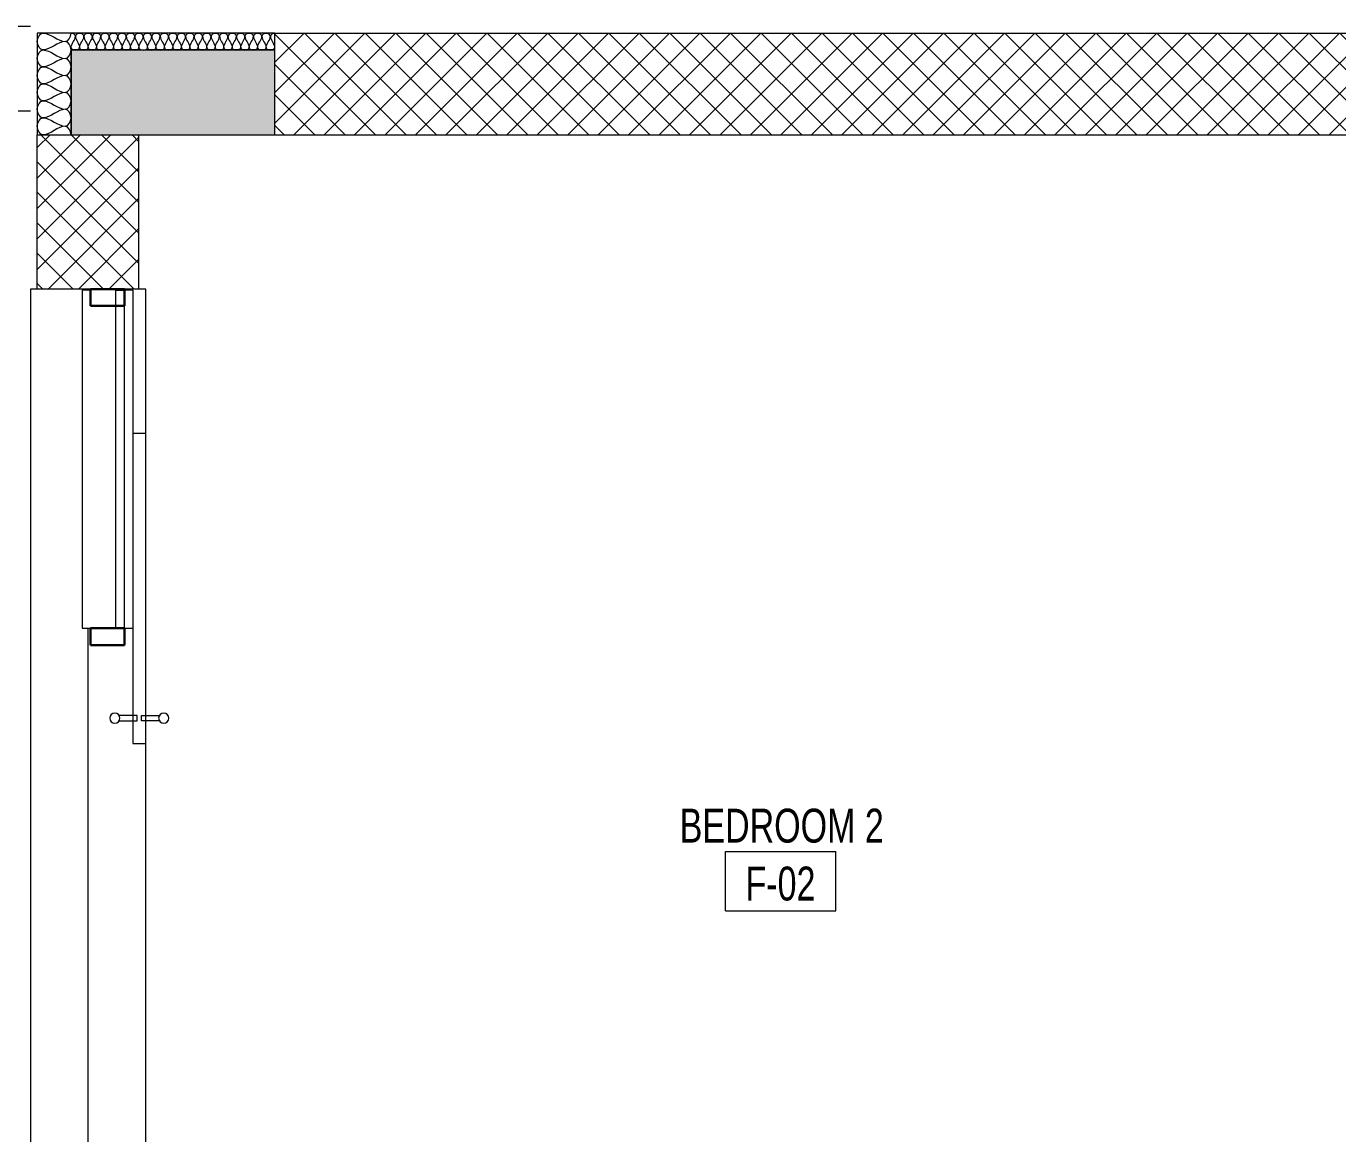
# Model space of a CAD drawing. Header units: millimetres. Extents: x -18512 to 101824, y -95768 to 52898.
# Drawn here: x 55536 to 59404, y -79419 to -76152 of the extents above; entities that cross this region are included whole.
import ezdxf

# ---------------------------------------------------------------- set-up
doc = ezdxf.new("R2010")
doc.units = ezdxf.units.MM
doc.header["$LTSCALE"] = 25
for name, color, linetype, lineweight in [('A-AREA-IDEN', 2, 'Continuous', 9), ('A-DETL-INSL', 8, 'Continuous', 9), ('A-DOOR', 31, 'Continuous', 18), ('A-FLOR-OTLN', 6, 'Continuous', 18), ('A-GLAZ', 6, 'Continuous', 9), ('A-GLAZ-CWMG', 51, 'Continuous', 9), ('I-WALL', 2, 'Continuous', 9), ('S-COLS', 6, 'Continuous', 9)]:
    doc.layers.add(name, color=color, linetype=linetype, lineweight=lineweight)
doc.layers.add('AR WALL HATCH', color=8, linetype='Continuous')
doc.styles.add('Arial Narrow_4', font='fi_9001f.ttf', dxfattribs={"width": 0.75, "height": 147.492401})
pattern_1 = [(45, (59229.075, -128347.31), (-44.90128, 44.90128), []), (135, (59229.075, -128347.31), (-44.90128, -44.90128), [])]

# ---------------------------------------------------------------- blocks, each defined once
blk = doc.blocks.new('Q  CurtainWall sliding door - GD03-8419541-FIRST FLOOR PLAN')
at = {"layer": 'A-DOOR'}
for p, q in [((276.7, 153.3), (276.7, 100)), ((292.7, 100), (292.7, 153.3)), ((209.7, 75), (209.7, 113)), ((209.7, 113), (1124.1, 113)), ((276.7, 100), (292.7, 100)), ((276.7, 34.7), (276.7, 88)), ((276.7, 88), (292.7, 88)), ((292.7, 88), (292.7, 34.7)), ((1124.1, 113), (1124.1, 75)), ((1124.1, 75), (209.7, 75))]:
    blk.add_line(p, q, dxfattribs=at)
for centre in [(284.7, 166), (284.7, 22)]:
    blk.add_circle(centre, 15, dxfattribs=at)
blk = doc.blocks.new('System Panel - Glazed-8419542-FIRST FLOOR PLAN')
at = {"layer": 'A-GLAZ', "lineweight": 18}
for p, q in [((498.5, 49.5), (-498.5, 49.5)), ((-498.5, 49.5), (-498.5, 24.5)), ((498.5, 24.5), (498.5, 49.5)), ((-498.5, 24.5), (498.5, 24.5))]:
    blk.add_line(p, q, dxfattribs=at)
blk = doc.blocks.new('Rectangular Mullion - 50 x 150mm-8419545-FIRST FLOOR PLAN')
at = {"layer": 'A-GLAZ-CWMG'}
for p, q in [((-3528.9, -22334.3), (-3503.9, -22334.3)), ((-3528.9, -23331.3), (-3528.9, -22334.3)), ((-3403.9, -22334.3), (-3378.9, -22334.3)), ((-3378.9, -23331.3), (-3378.9, -22334.3)), ((-3503.9, -23331.3), (-3528.9, -23331.3)), ((-3378.9, -23331.3), (-3403.9, -23331.3))]:
    blk.add_line(p, q, dxfattribs=at)
blk = doc.blocks.new('Rectangular Mullion - 50 x 100mm-8828632-FIRST FLOOR PLAN')
at = {"layer": 'A-GLAZ-CWMG', "lineweight": 30}
for p, q in [((-50, 50), (0, 50)), ((-50, -50), (-50, 50)), ((0, 50), (0, -50)), ((0, -50), (-50, -50))]:
    blk.add_line(p, q, dxfattribs=at)
blk = doc.blocks.new('Rectangular Mullion - 50 x 100mm-5950993-FIRST FLOOR PLAN')
at = {"layer": 'A-GLAZ-CWMG', "lineweight": 30}
for p, q in [((-25, 50), (25, 50)), ((-25, -50), (-25, 50)), ((25, 50), (25, -50)), ((25, -50), (-25, -50))]:
    blk.add_line(p, q, dxfattribs=at)
blk = doc.blocks.new('M_NAGA Room Tag - Room Tag-1756429-FIRST FLOOR PLAN')
at = {"layer": 'A-AREA-IDEN'}
for p, q in [((-3.25, 1.75), (-3.25, -1.75)), ((-3.25, 1.75), (3.25, 1.75)), ((3.25, 1.75), (3.25, -1.75)), ((-3.25, -1.75), (3.25, -1.75))]:
    blk.add_line(p, q, dxfattribs=at)

msp = doc.modelspace()

# ---------------------------------------------------------------- hatches: boundary and pattern name
at = {"layer": 'AR WALL HATCH', "lineweight": 5}
h = msp.add_hatch(dxfattribs=at)
h.set_pattern_fill('ANSI37', color=256, scale=20, style=0)
h.set_pattern_definition(pattern_1)
h.paths.add_polyline_path([(59508.1, -76172.4), (59508.1, -76208.7), (59508.1, -76222.4), (59508.1, -76472.4), (56268.1, -76472.4), (56268.1, -76222.4), (56268.1, -76202.4), (56268.1, -76172.4), (59505.4, -76172.4)])
h = msp.add_hatch(dxfattribs=at)
h.set_pattern_fill('ANSI37', color=256, scale=20, style=0)
h.set_pattern_definition(pattern_1)
h.paths.add_polyline_path([(55568.1, -81027.4), (55868.1, -81027.4), (55868.1, -81487.4), (55568.1, -81487.4), (55568.1, -81303.8)], flags=0)
h.paths.add_polyline_path([(55568.1, -76472.4), (55868.1, -76472.4), (55868.1, -76927.4), (55568.1, -76927.4)])
at = {"layer": 'S-COLS', "lineweight": 5}
msp.add_hatch(color=252, dxfattribs=at).paths.add_polyline_path([(55736.2, -76222.4), (56268.1, -76222.4), (56268.1, -76472.4), (55668.1, -76472.4), (55668.1, -76222.4)], flags=0)

# ---------------------------------------------------------------- linework, layer by layer
at = {"layer": 'A-DETL-INSL', "color": 1}
msp.add_lwpolyline([(56268.1, -76172.4), (55568.1, -76172.4), (55568.1, -76472.4)], dxfattribs=at)
at = {"layer": 'A-DETL-INSL'}
for points in [[(55584.8, -76222.4), (55577, -76222.4), (55559.3, -76197.4), (55577, -76172.4), (55584.8, -76172.4)], [(55584.8, -76172.4), (55607.7, -76172.4), (55628.6, -76197.4), (55651.5, -76197.4)], [(55651.5, -76197.4), (55659.3, -76197.4), (55668.1, -76184.1), (55668.1, -76172.4)], [(55680.6, -76181.9), (55680.6, -76177.9), (55674, -76173.5), (55668.1, -76173.5)], [(55668.1, -76215.2), (55668.1, -76203.8), (55680.6, -76193.3), (55680.6, -76181.9)], [(55705.6, -76181.9), (55705.6, -76177.9), (55693.1, -76169.1), (55680.6, -76177.9), (55680.6, -76181.9)], [(55680.6, -76181.9), (55680.6, -76193.3), (55693.1, -76203.8), (55693.1, -76215.2)], [(55693.1, -76215.2), (55693.1, -76203.8), (55705.6, -76193.3), (55705.6, -76181.9)], [(55730.6, -76181.9), (55730.6, -76177.9), (55718.1, -76169.1), (55705.6, -76177.9), (55705.6, -76181.9)], [(55705.6, -76181.9), (55705.6, -76193.3), (55718.1, -76203.8), (55718.1, -76215.2)], [(55718.1, -76215.2), (55718.1, -76203.8), (55730.6, -76193.3), (55730.6, -76181.9)], [(55755.6, -76181.9), (55755.6, -76177.9), (55743.1, -76169.1), (55730.6, -76177.9), (55730.6, -76181.9)], [(55730.6, -76181.9), (55730.6, -76193.3), (55743.1, -76203.8), (55743.1, -76215.2)], [(55743.1, -76215.2), (55743.1, -76203.8), (55755.6, -76193.3), (55755.6, -76181.9)], [(55780.6, -76181.9), (55780.6, -76177.9), (55768.1, -76169.1), (55755.6, -76177.9), (55755.6, -76181.9)], [(55755.6, -76181.9), (55755.6, -76193.3), (55768.1, -76203.8), (55768.1, -76215.2)], [(55768.1, -76215.2), (55768.1, -76203.8), (55780.6, -76193.3), (55780.6, -76181.9)], [(55805.6, -76181.9), (55805.6, -76177.9), (55793.1, -76169.1), (55780.6, -76177.9), (55780.6, -76181.9)], [(55780.6, -76181.9), (55780.6, -76193.3), (55793.1, -76203.8), (55793.1, -76215.2)], [(55793.1, -76215.2), (55793.1, -76203.8), (55805.6, -76193.3), (55805.6, -76181.9)], [(55830.6, -76181.9), (55830.6, -76177.9), (55818.1, -76169.1), (55805.6, -76177.9), (55805.6, -76181.9)], [(55805.6, -76181.9), (55805.6, -76193.3), (55818.1, -76203.8), (55818.1, -76215.2)], [(55818.1, -76215.2), (55818.1, -76203.8), (55830.6, -76193.3), (55830.6, -76181.9)], [(55855.6, -76181.9), (55855.6, -76177.9), (55843.1, -76169.1), (55830.6, -76177.9), (55830.6, -76181.9)], [(55830.6, -76181.9), (55830.6, -76193.3), (55843.1, -76203.8), (55843.1, -76215.2)], [(55843.1, -76215.2), (55843.1, -76203.8), (55855.6, -76193.3), (55855.6, -76181.9)], [(55880.6, -76181.9), (55880.6, -76177.9), (55868.1, -76169.1), (55855.6, -76177.9), (55855.6, -76181.9)], [(55855.6, -76181.9), (55855.6, -76193.3), (55868.1, -76203.8), (55868.1, -76215.2)], [(55868.1, -76215.2), (55868.1, -76203.8), (55880.6, -76193.3), (55880.6, -76181.9)], [(55905.6, -76181.9), (55905.6, -76177.9), (55893.1, -76169.1), (55880.6, -76177.9), (55880.6, -76181.9)], [(55880.6, -76181.9), (55880.6, -76193.3), (55893.1, -76203.8), (55893.1, -76215.2)], [(55893.1, -76215.2), (55893.1, -76203.8), (55905.6, -76193.3), (55905.6, -76181.9)], [(55930.6, -76181.9), (55930.6, -76177.9), (55918.1, -76169.1), (55905.6, -76177.9), (55905.6, -76181.9)], [(55905.6, -76181.9), (55905.6, -76193.3), (55918.1, -76203.8), (55918.1, -76215.2)], [(55918.1, -76215.2), (55918.1, -76203.8), (55930.6, -76193.3), (55930.6, -76181.9)], [(55955.6, -76181.9), (55955.6, -76177.9), (55943.1, -76169.1), (55930.6, -76177.9), (55930.6, -76181.9)], [(55930.6, -76181.9), (55930.6, -76193.3), (55943.1, -76203.8), (55943.1, -76215.2)], [(55943.1, -76215.2), (55943.1, -76203.8), (55955.6, -76193.3), (55955.6, -76181.9)], [(55980.6, -76181.9), (55980.6, -76177.9), (55968.1, -76169.1), (55955.6, -76177.9), (55955.6, -76181.9)], [(55955.6, -76181.9), (55955.6, -76193.3), (55968.1, -76203.8), (55968.1, -76215.2)], [(55968.1, -76215.2), (55968.1, -76203.8), (55980.6, -76193.3), (55980.6, -76181.9)], [(56005.6, -76181.9), (56005.6, -76177.9), (55993.1, -76169.1), (55980.6, -76177.9), (55980.6, -76181.9)], [(55980.6, -76181.9), (55980.6, -76193.3), (55993.1, -76203.8), (55993.1, -76215.2)], [(55993.1, -76215.2), (55993.1, -76203.8), (56005.6, -76193.3), (56005.6, -76181.9)], [(56030.6, -76181.9), (56030.6, -76177.9), (56018.1, -76169.1), (56005.6, -76177.9), (56005.6, -76181.9)], [(56005.6, -76181.9), (56005.6, -76193.3), (56018.1, -76203.8), (56018.1, -76215.2)], [(56018.1, -76215.2), (56018.1, -76203.8), (56030.6, -76193.3), (56030.6, -76181.9)], [(56055.6, -76181.9), (56055.6, -76177.9), (56043.1, -76169.1), (56030.6, -76177.9), (56030.6, -76181.9)], [(56030.6, -76181.9), (56030.6, -76193.3), (56043.1, -76203.8), (56043.1, -76215.2)], [(56043.1, -76215.2), (56043.1, -76203.8), (56055.6, -76193.3), (56055.6, -76181.9)], [(56080.6, -76181.9), (56080.6, -76177.9), (56068.1, -76169.1), (56055.6, -76177.9), (56055.6, -76181.9)], [(56055.6, -76181.9), (56055.6, -76193.3), (56068.1, -76203.8), (56068.1, -76215.2)], [(56068.1, -76215.2), (56068.1, -76203.8), (56080.6, -76193.3), (56080.6, -76181.9)], [(56105.6, -76181.9), (56105.6, -76177.9), (56093.1, -76169.1), (56080.6, -76177.9), (56080.6, -76181.9)], [(56080.6, -76181.9), (56080.6, -76193.3), (56093.1, -76203.8), (56093.1, -76215.2)], [(56093.1, -76215.2), (56093.1, -76203.8), (56105.6, -76193.3), (56105.6, -76181.9)], [(56130.6, -76181.9), (56130.6, -76177.9), (56118.1, -76169.1), (56105.6, -76177.9), (56105.6, -76181.9)], [(56105.6, -76181.9), (56105.6, -76193.3), (56118.1, -76203.8), (56118.1, -76215.2)], [(56118.1, -76215.2), (56118.1, -76203.8), (56130.6, -76193.3), (56130.6, -76181.9)], [(56155.6, -76181.9), (56155.6, -76177.9), (56143.1, -76169.1), (56130.6, -76177.9), (56130.6, -76181.9)], [(56130.6, -76181.9), (56130.6, -76193.3), (56143.1, -76203.8), (56143.1, -76215.2)], [(56143.1, -76215.2), (56143.1, -76203.8), (56155.6, -76193.3), (56155.6, -76181.9)], [(56180.6, -76181.9), (56180.6, -76177.9), (56168.1, -76169.1), (56155.6, -76177.9), (56155.6, -76181.9)], [(56155.6, -76181.9), (56155.6, -76193.3), (56168.1, -76203.8), (56168.1, -76215.2)], [(56168.1, -76215.2), (56168.1, -76203.8), (56180.6, -76193.3), (56180.6, -76181.9)], [(56205.6, -76181.9), (56205.6, -76177.9), (56193.1, -76169.1), (56180.6, -76177.9), (56180.6, -76181.9)], [(56180.6, -76181.9), (56180.6, -76193.3), (56193.1, -76203.8), (56193.1, -76215.2)], [(56193.1, -76215.2), (56193.1, -76203.8), (56205.6, -76193.3), (56205.6, -76181.9)], [(56230.6, -76181.9), (56230.6, -76177.9), (56218.1, -76169.1), (56205.6, -76177.9), (56205.6, -76181.9)], [(56205.6, -76181.9), (56205.6, -76193.3), (56218.1, -76203.8), (56218.1, -76215.2)], [(56218.1, -76215.2), (56218.1, -76203.8), (56230.6, -76193.3), (56230.6, -76181.9)], [(56255.6, -76181.9), (56255.6, -76177.9), (56243.1, -76169.1), (56230.6, -76177.9), (56230.6, -76181.9)], [(56230.6, -76181.9), (56230.6, -76193.3), (56243.1, -76203.8), (56243.1, -76215.2)], [(56243.1, -76215.2), (56243.1, -76203.8), (56255.6, -76193.3), (56255.6, -76181.9)], [(56268.1, -76173.5), (56262.3, -76173.5), (56255.6, -76177.9), (56255.6, -76181.9)], [(56255.6, -76181.9), (56255.6, -76193.3), (56268.1, -76203.8), (56268.1, -76215.2)], [(55584.8, -76272.4), (55577, -76272.4), (55559.3, -76247.4), (55577, -76222.4), (55584.8, -76222.4)], [(55651.5, -76197.4), (55628.6, -76197.4), (55607.7, -76222.4), (55584.8, -76222.4)], [(55584.8, -76222.4), (55607.7, -76222.4), (55628.6, -76247.4), (55651.5, -76247.4)], [(55651.5, -76247.4), (55659.3, -76247.4), (55677, -76222.4), (55659.3, -76197.4), (55651.5, -76197.4)], [(55693.1, -76215.2), (55693.1, -76219.1), (55680.6, -76227.9), (55668.1, -76219.1), (55668.1, -76215.2)], [(55718.1, -76215.2), (55718.1, -76219.1), (55705.6, -76227.9), (55693.1, -76219.1), (55693.1, -76215.2)], [(55743.1, -76215.2), (55743.1, -76219.1), (55730.6, -76227.9), (55718.1, -76219.1), (55718.1, -76215.2)], [(55768.1, -76215.2), (55768.1, -76219.1), (55755.6, -76227.9), (55743.1, -76219.1), (55743.1, -76215.2)], [(55793.1, -76215.2), (55793.1, -76219.1), (55780.6, -76227.9), (55768.1, -76219.1), (55768.1, -76215.2)], [(55818.1, -76215.2), (55818.1, -76219.1), (55805.6, -76227.9), (55793.1, -76219.1), (55793.1, -76215.2)], [(55843.1, -76215.2), (55843.1, -76219.1), (55830.6, -76227.9), (55818.1, -76219.1), (55818.1, -76215.2)], [(55868.1, -76215.2), (55868.1, -76219.1), (55855.6, -76227.9), (55843.1, -76219.1), (55843.1, -76215.2)], [(55893.1, -76215.2), (55893.1, -76219.1), (55880.6, -76227.9), (55868.1, -76219.1), (55868.1, -76215.2)], [(55918.1, -76215.2), (55918.1, -76219.1), (55905.6, -76227.9), (55893.1, -76219.1), (55893.1, -76215.2)], [(55943.1, -76215.2), (55943.1, -76219.1), (55930.6, -76227.9), (55918.1, -76219.1), (55918.1, -76215.2)], [(55968.1, -76215.2), (55968.1, -76219.1), (55955.6, -76227.9), (55943.1, -76219.1), (55943.1, -76215.2)], [(55993.1, -76215.2), (55993.1, -76219.1), (55980.6, -76227.9), (55968.1, -76219.1), (55968.1, -76215.2)], [(56018.1, -76215.2), (56018.1, -76219.1), (56005.6, -76227.9), (55993.1, -76219.1), (55993.1, -76215.2)], [(56043.1, -76215.2), (56043.1, -76219.1), (56030.6, -76227.9), (56018.1, -76219.1), (56018.1, -76215.2)], [(56068.1, -76215.2), (56068.1, -76219.1), (56055.6, -76227.9), (56043.1, -76219.1), (56043.1, -76215.2)], [(56093.1, -76215.2), (56093.1, -76219.1), (56080.6, -76227.9), (56068.1, -76219.1), (56068.1, -76215.2)], [(56118.1, -76215.2), (56118.1, -76219.1), (56105.6, -76227.9), (56093.1, -76219.1), (56093.1, -76215.2)], [(56143.1, -76215.2), (56143.1, -76219.1), (56130.6, -76227.9), (56118.1, -76219.1), (56118.1, -76215.2)], [(56168.1, -76215.2), (56168.1, -76219.1), (56155.6, -76227.9), (56143.1, -76219.1), (56143.1, -76215.2)], [(56193.1, -76215.2), (56193.1, -76219.1), (56180.6, -76227.9), (56168.1, -76219.1), (56168.1, -76215.2)], [(56218.1, -76215.2), (56218.1, -76219.1), (56205.6, -76227.9), (56193.1, -76219.1), (56193.1, -76215.2)], [(56243.1, -76215.2), (56243.1, -76219.1), (56230.6, -76227.9), (56218.1, -76219.1), (56218.1, -76215.2)], [(56268.1, -76215.2), (56268.1, -76219.1), (56255.6, -76227.9), (56243.1, -76219.1), (56243.1, -76215.2)], [(55584.8, -76322.4), (55577, -76322.4), (55559.3, -76297.4), (55577, -76272.4), (55584.8, -76272.4)], [(55651.5, -76247.4), (55628.6, -76247.4), (55607.7, -76272.4), (55584.8, -76272.4)], [(55584.8, -76272.4), (55607.7, -76272.4), (55628.6, -76297.4), (55651.5, -76297.4)], [(55651.5, -76297.4), (55659.3, -76297.4), (55677, -76272.4), (55659.3, -76247.4), (55651.5, -76247.4)], [(55651.5, -76297.4), (55628.6, -76297.4), (55607.7, -76322.4), (55584.8, -76322.4)], [(55651.5, -76347.4), (55659.3, -76347.4), (55677, -76322.4), (55659.3, -76297.4), (55651.5, -76297.4)], [(55584.8, -76372.4), (55577, -76372.4), (55559.3, -76347.4), (55577, -76322.4), (55584.8, -76322.4)], [(55584.8, -76322.4), (55607.7, -76322.4), (55628.6, -76347.4), (55651.5, -76347.4)], [(55651.5, -76347.4), (55628.6, -76347.4), (55607.7, -76372.4), (55584.8, -76372.4)], [(55651.5, -76397.4), (55659.3, -76397.4), (55677, -76372.4), (55659.3, -76347.4), (55651.5, -76347.4)], [(55584.8, -76422.4), (55577, -76422.4), (55559.3, -76397.4), (55577, -76372.4), (55584.8, -76372.4)], [(55584.8, -76372.4), (55607.7, -76372.4), (55628.6, -76397.4), (55651.5, -76397.4)], [(55584.8, -76472.4), (55577, -76472.4), (55559.3, -76447.4), (55577, -76422.4), (55584.8, -76422.4)], [(55651.5, -76397.4), (55628.6, -76397.4), (55607.7, -76422.4), (55584.8, -76422.4)], [(55584.8, -76422.4), (55607.7, -76422.4), (55628.6, -76447.4), (55651.5, -76447.4)], [(55651.5, -76447.4), (55659.3, -76447.4), (55677, -76422.4), (55659.3, -76397.4), (55651.5, -76397.4)], [(55651.5, -76447.4), (55628.6, -76447.4), (55607.7, -76472.4), (55584.8, -76472.4)], [(55668.1, -76472.4), (55668.1, -76460.6), (55659.3, -76447.4), (55651.5, -76447.4)]]:
    msp.add_open_spline(points, degree=3, dxfattribs=at)
at = {"layer": 'A-FLOR-OTLN'}
for p, q in [((54038.1, -76152.4), (55548.1, -76152.4)), ((55548.1, -76402.4), (54038.1, -76402.4)), ((55718.1, -76930.4), (55718.1, -76927.4)), ((55718.1, -81027.4), (55718.1, -77927.4))]:
    msp.add_line(p, q, dxfattribs=at)
at = {"layer": 'I-WALL'}
for p, q in [((56268.1, -76172.4), (59508.1, -76172.4)), ((55868.1, -76222.4), (55668.1, -76222.4)), ((55668.1, -76222.4), (55668.1, -76472.4)), ((56268.1, -76222.4), (55888.1, -76222.4)), ((55568.1, -76927.4), (55568.1, -76472.4)), ((55568.1, -76472.4), (60108.1, -76472.4)), ((55868.1, -76927.4), (55868.1, -76472.4)), ((55548.1, -76927.4), (55548.1, -81027.4)), ((55888.1, -81027.4), (55888.1, -76927.4))]:
    msp.add_line(p, q, dxfattribs=at)
for points in [[(56268.1, -76172.4), (56268.1, -76472.4)], [(55568.1, -76927.4), (55548.1, -76927.4)], [(55868.1, -76927.4), (55568.1, -76927.4)], [(55888.1, -76927.4), (55868.1, -76927.4)]]:
    msp.add_lwpolyline(points, dxfattribs=at)
at = {"layer": 'S-COLS', "color": 8}
for p, q in [((55668.1, -76472.4), (55668.1, -76222.4)), ((55668.1, -76222.4), (56268.1, -76222.4)), ((56268.1, -76222.4), (56268.1, -76472.4)), ((55668.1, -76472.4), (56268.1, -76472.4))]:
    msp.add_line(p, q, dxfattribs=at)

# ---------------------------------------------------------------- block references
at = {"layer": 'A-AREA-IDEN', "lineweight": 18, "xscale": -49.99999999999998, "yscale": 49.99999999999998, "zscale": 49.99999999999998, "rotation": 180}
msp.add_blockref('M_NAGA Room Tag - Room Tag-1756429-FIRST FLOOR PLAN', (57760.4, -78674.1), dxfattribs=at)
at = {"layer": 'A-DOOR', "xscale": -1, "rotation": 270}
msp.add_blockref('Q  CurtainWall sliding door - GD03-8419541-FIRST FLOOR PLAN', (55775.1, -78477.4), dxfattribs=at)
at = {"layer": 'A-GLAZ', "xscale": -1, "rotation": 270}
msp.add_blockref('System Panel - Glazed-8419542-FIRST FLOOR PLAN', (55775.1, -77428.9), dxfattribs=at)
at = {"layer": 'A-GLAZ-CWMG', "xscale": -1, "rotation": 180}
msp.add_blockref('Rectangular Mullion - 50 x 150mm-8419545-FIRST FLOOR PLAN', (59229.1, -100261.6), dxfattribs=at)
at = {"layer": 'A-GLAZ-CWMG', "extrusion": (0, 0, -1), "xscale": -1, "rotation": 270}
for name, p in [('Rectangular Mullion - 50 x 100mm-8828632-FIRST FLOOR PLAN', (-55775.1, -76927.4)), ('Rectangular Mullion - 50 x 100mm-5950993-FIRST FLOOR PLAN', (-55775.1, -77952.4))]:
    msp.add_blockref(name, p, dxfattribs=at)

# ---------------------------------------------------------------- texts
at = {"layer": 'A-AREA-IDEN', "lineweight": 18, "char_height": 100, "width": 889.2, "attachment_point": 8, "line_spacing_factor": 0.968573, "style": 'Arial Narrow_4'}
for s, insert in [('BEDROOM 2', (57763.7, -78561.3)), ('F-02', (57760, -78732.1))]:
    msp.add_mtext(s, dxfattribs=dict(at, insert=insert))

doc.saveas('drawing.dxf')
